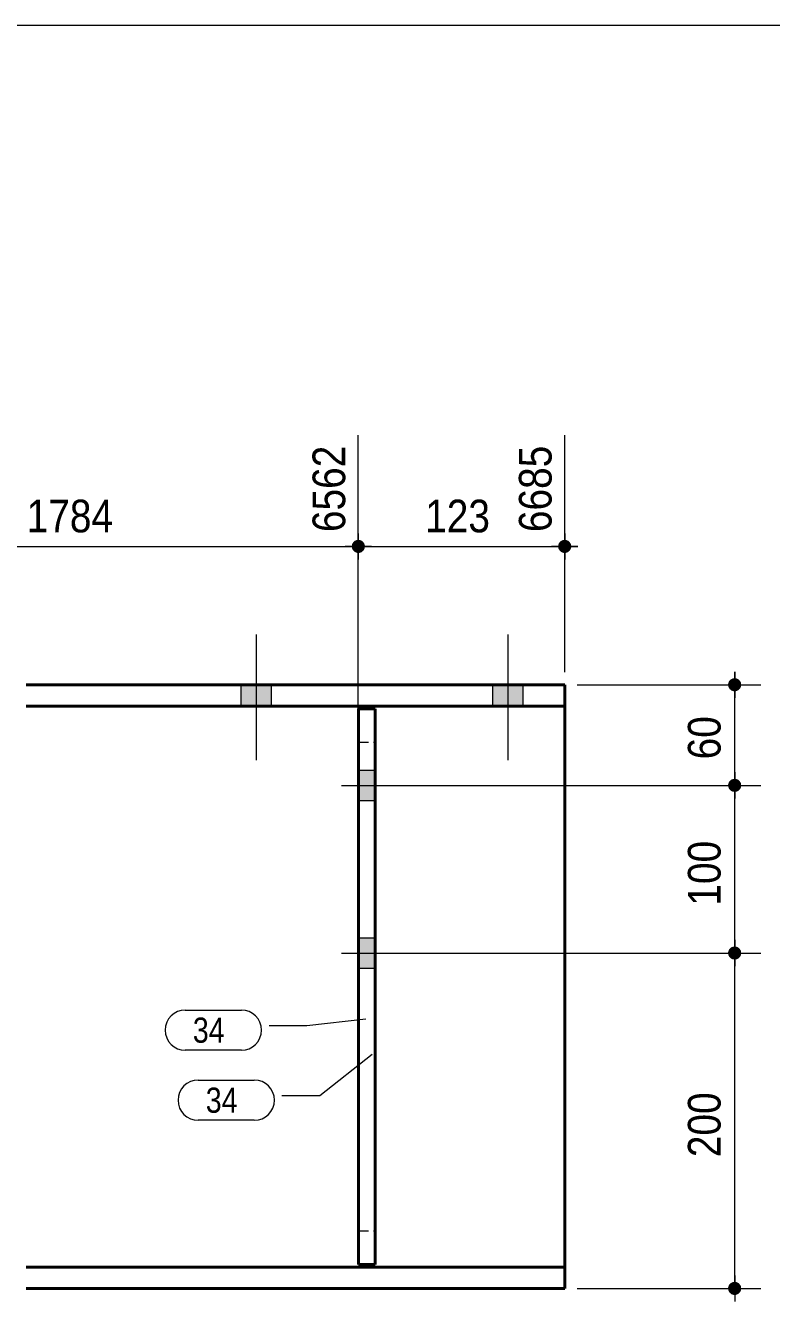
# Model space of a CAD drawing. Header units: millimetres. Extents: x 2 to 410, y 5 to 282.
# Drawn here: x 282.5 to 341.8, y 180.5 to 282 of the extents above; entities that cross this region are included whole.
import ezdxf

# ---------------------------------------------------------------- set-up
doc = ezdxf.new("R2010")
doc.units = ezdxf.units.MM
doc.linetypes.add('CACHE2', pattern=[1.190625, 0.79375, -0.396875])
doc.linetypes.add('INTERROMPUX2', pattern=[9.525, 6.35, -3.175])
for name, color, linetype, lineweight in [('Boulon', 7, 'Continuous', 0), ('Cache', 7, 'Continuous', 0), ('Cotation', 7, 'Continuous', 0), ('Feuille dessin', 5, 'Continuous', 0), ('Piece', 2, 'Continuous', 0), ('Repère pièce', 3, 'Continuous', 0)]:
    doc.layers.add(name, color=color, linetype=linetype, lineweight=lineweight)
doc.styles.add('ARIAL', font='ARIAL.TTF')
doc.styles.add('COMIC_SANS_MS', font='COMIC.TTF')

# ---------------------------------------------------------------- blocks, each defined once
blk = doc.blocks.new('*A6')
at = {"layer": 'Boulon'}
for points in [[(302.02, 229.58), (302.02, 227.89), (299.62, 227.89), (299.62, 229.58)], [(302.02, 229.58), (302.02, 227.89), (299.62, 227.89), (299.62, 229.58)], [(322.02, 229.58), (322.02, 227.89), (319.62, 227.89), (319.62, 229.58)], [(322.02, 229.58), (322.02, 227.89), (319.62, 227.89), (319.62, 229.58)]]:
    blk.add_hatch(color=256, dxfattribs=at).paths.add_polyline_path(points, flags=17)
at = {"layer": 'Boulon', "linetype": 'Continuous', "lineweight": 0}
for p, q in [((300.82, 233.58), (300.82, 223.58)), ((300.82, 233.58), (300.82, 223.58)), ((320.82, 233.58), (320.82, 223.58)), ((320.82, 233.58), (320.82, 223.58)), ((299.62, 229.58), (299.62, 227.89)), ((299.62, 229.58), (299.62, 227.89)), ((302.02, 229.58), (302.02, 227.89)), ((302.02, 229.58), (302.02, 227.89)), ((319.62, 229.58), (319.62, 227.89)), ((319.62, 229.58), (319.62, 227.89)), ((322.02, 229.58), (322.02, 227.89)), ((322.02, 229.58), (322.02, 227.89))]:
    blk.add_line(p, q, dxfattribs=at)
blk = doc.blocks.new('*A11')
at = {"layer": 'Boulon'}
for points in [[(308.95, 222.78), (310.29, 222.78), (310.29, 220.38), (308.95, 220.38)], [(308.95, 209.45), (310.29, 209.45), (310.29, 207.05), (308.95, 207.05)]]:
    blk.add_hatch(color=256, dxfattribs=at).paths.add_polyline_path(points, flags=17)
at = {"layer": 'Boulon', "linetype": 'Continuous', "lineweight": 0}
for p, q in [((308.95, 222.78), (310.29, 222.78)), ((307.62, 221.58), (314.95, 221.58)), ((308.95, 220.38), (310.29, 220.38)), ((308.95, 209.45), (310.29, 209.45)), ((307.62, 208.25), (314.95, 208.25)), ((308.95, 207.05), (310.29, 207.05))]:
    blk.add_line(p, q, dxfattribs=at)
blk = doc.blocks.new('*A12')
at = {"layer": 'Boulon', "linetype": 'INTERROMPUX2', "lineweight": 0}
for p, q in [((308.952468, 222.783173), (310.285802, 222.783173)), ((307.618956, 221.583173), (314.952289, 221.583173)), ((308.95211, 220.383173), (310.285443, 220.383173)), ((308.952468, 209.44984), (310.285802, 209.44984)), ((307.618956, 208.24984), (314.952289, 208.24984)), ((308.95211, 207.04984), (310.285443, 207.04984))]:
    blk.add_line(p, q, dxfattribs=at)
blk = doc.blocks.new('*A13')
at = {"layer": 'Piece', "color": 2, "linetype": 'Continuous', "lineweight": 40}
for p, q in [((325.351292, 229.583173), (282.552567, 229.583173)), ((325.351292, 181.583173), (325.351292, 229.583173)), ((325.351292, 227.88984), (282.552567, 227.88984)), ((325.351292, 183.276506), (282.552567, 183.276506)), ((325.351292, 181.583173), (282.552567, 181.583173))]:
    blk.add_line(p, q, dxfattribs=at)
blk = doc.blocks.new('*A16')
at = {"layer": 'Cache', "color": 7, "linetype": 'CACHE2', "lineweight": 20}
for p, q in [((308.952289, 225.00984), (310.285622, 225.00984)), ((308.952289, 186.156507), (310.285622, 186.156507))]:
    blk.add_line(p, q, dxfattribs=at)
at = {"layer": 'Piece', "color": 2, "linetype": 'Continuous', "lineweight": 40}
for p, q in [((310.285622, 227.676506), (308.952289, 227.676506)), ((308.952289, 227.676506), (308.952289, 183.489841)), ((310.285622, 227.676506), (310.285622, 183.489841)), ((310.285622, 183.489841), (308.952289, 183.489841))]:
    blk.add_line(p, q, dxfattribs=at)
blk = doc.blocks.new('*A17')
at = {"layer": 'Cache', "color": 7, "linetype": 'CACHE2', "lineweight": 20}
for p, q in [((310.285622, 227.676506), (308.952289, 227.676506)), ((308.952289, 227.676506), (308.952289, 183.489841)), ((310.285622, 183.489841), (310.285622, 227.676506)), ((308.952289, 225.00984), (310.285622, 225.00984)), ((308.952289, 186.156507), (310.285622, 186.156507)), ((308.952289, 183.489841), (310.285622, 183.489841))]:
    blk.add_line(p, q, dxfattribs=at)
blk = doc.blocks.new('*A39')
at = {"layer": 'Feuille dessin', "linetype": 'Continuous', "lineweight": 0}
blk.add_line((405, 282), (5, 282), dxfattribs=at)
blk = doc.blocks.new('*A52')
at = {"layer": 'Cotation'}
for points in [[(263.91, 240.06), (263.89, 240.07), (263.86, 240.07), (263.84, 240.07), (263.81, 240.08), (263.79, 240.09), (263.76, 240.09), (263.74, 240.1), (263.72, 240.11), (263.69, 240.12), (263.67, 240.14), (263.65, 240.15), (263.63, 240.17), (263.61, 240.18), (263.59, 240.2), (263.57, 240.22), (263.55, 240.23), (263.54, 240.25), (263.52, 240.27), (263.51, 240.29), (263.49, 240.32), (263.48, 240.34), (263.47, 240.36), (263.46, 240.38), (263.45, 240.41), (263.44, 240.43), (263.43, 240.46), (263.43, 240.48), (263.42, 240.51), (263.42, 240.53), (263.42, 240.56), (263.42, 240.58), (263.42, 240.61), (263.42, 240.63), (263.42, 240.66), (263.43, 240.68), (263.43, 240.71), (263.44, 240.73), (263.45, 240.76), (263.46, 240.78), (263.47, 240.81), (263.48, 240.83), (263.49, 240.85), (263.51, 240.87), (263.52, 240.89), (263.54, 240.91), (263.55, 240.93), (263.57, 240.95), (263.59, 240.97), (263.61, 240.99), (263.63, 241), (263.65, 241.02), (263.67, 241.03), (263.69, 241.04), (263.72, 241.05), (263.74, 241.06), (263.76, 241.07), (263.79, 241.08), (263.81, 241.09), (263.84, 241.09), (263.86, 241.1), (263.89, 241.1), (263.91, 241.1), (263.94, 241.1), (263.96, 241.1), (263.99, 241.1), (264.01, 241.1), (264.04, 241.09), (264.06, 241.09), (264.09, 241.08), (264.11, 241.07), (264.14, 241.06), (264.16, 241.05), (264.18, 241.04), (264.21, 241.03), (264.23, 241.02), (264.25, 241), (264.27, 240.99), (264.29, 240.97), (264.31, 240.95), (264.32, 240.93), (264.34, 240.91), (264.36, 240.89), (264.37, 240.87), (264.38, 240.85), (264.4, 240.83), (264.41, 240.81), (264.42, 240.78), (264.43, 240.76), (264.44, 240.73), (264.44, 240.71), (264.45, 240.68), (264.45, 240.66), (264.46, 240.63), (264.46, 240.61), (264.46, 240.58), (264.46, 240.56), (264.46, 240.53), (264.45, 240.51), (264.45, 240.48), (264.44, 240.46), (264.44, 240.43), (264.43, 240.41), (264.42, 240.38), (264.41, 240.36), (264.4, 240.34), (264.38, 240.32), (264.37, 240.29), (264.36, 240.27), (264.34, 240.25), (264.32, 240.23), (264.31, 240.22), (264.29, 240.2), (264.27, 240.18), (264.25, 240.17), (264.23, 240.15), (264.21, 240.14), (264.18, 240.12), (264.16, 240.11), (264.14, 240.1), (264.11, 240.09), (264.09, 240.09), (264.06, 240.08), (264.04, 240.07), (264.01, 240.07), (263.99, 240.07), (263.96, 240.06), (263.94, 240.06)], [(308.93, 240.06), (308.9, 240.07), (308.88, 240.07), (308.85, 240.07), (308.83, 240.08), (308.8, 240.09), (308.78, 240.09), (308.75, 240.1), (308.73, 240.11), (308.71, 240.12), (308.68, 240.14), (308.66, 240.15), (308.64, 240.17), (308.62, 240.18), (308.6, 240.2), (308.58, 240.22), (308.57, 240.23), (308.55, 240.25), (308.53, 240.27), (308.52, 240.29), (308.51, 240.32), (308.49, 240.34), (308.48, 240.36), (308.47, 240.38), (308.46, 240.41), (308.45, 240.43), (308.45, 240.46), (308.44, 240.48), (308.44, 240.51), (308.43, 240.53), (308.43, 240.56), (308.43, 240.58), (308.43, 240.61), (308.43, 240.63), (308.44, 240.66), (308.44, 240.68), (308.45, 240.71), (308.45, 240.73), (308.46, 240.76), (308.47, 240.78), (308.48, 240.81), (308.49, 240.83), (308.51, 240.85), (308.52, 240.87), (308.53, 240.89), (308.55, 240.91), (308.57, 240.93), (308.58, 240.95), (308.6, 240.97), (308.62, 240.99), (308.64, 241), (308.66, 241.02), (308.68, 241.03), (308.71, 241.04), (308.73, 241.05), (308.75, 241.06), (308.78, 241.07), (308.8, 241.08), (308.83, 241.09), (308.85, 241.09), (308.88, 241.1), (308.9, 241.1), (308.93, 241.1), (308.95, 241.1), (308.98, 241.1), (309, 241.1), (309.03, 241.1), (309.05, 241.09), (309.08, 241.09), (309.1, 241.08), (309.13, 241.07), (309.15, 241.06), (309.17, 241.05), (309.2, 241.04), (309.22, 241.03), (309.24, 241.02), (309.26, 241), (309.28, 240.99), (309.3, 240.97), (309.32, 240.95), (309.34, 240.93), (309.35, 240.91), (309.37, 240.89), (309.38, 240.87), (309.4, 240.85), (309.41, 240.83), (309.42, 240.81), (309.43, 240.78), (309.44, 240.76), (309.45, 240.73), (309.46, 240.71), (309.46, 240.68), (309.47, 240.66), (309.47, 240.63), (309.47, 240.61), (309.47, 240.58), (309.47, 240.56), (309.47, 240.53), (309.47, 240.51), (309.46, 240.48), (309.46, 240.46), (309.45, 240.43), (309.44, 240.41), (309.43, 240.38), (309.42, 240.36), (309.41, 240.34), (309.4, 240.32), (309.38, 240.29), (309.37, 240.27), (309.35, 240.25), (309.34, 240.23), (309.32, 240.22), (309.3, 240.2), (309.28, 240.18), (309.26, 240.17), (309.24, 240.15), (309.22, 240.14), (309.2, 240.12), (309.17, 240.11), (309.15, 240.1), (309.13, 240.09), (309.1, 240.09), (309.08, 240.08), (309.05, 240.07), (309.03, 240.07), (309, 240.07), (308.98, 240.06), (308.95, 240.06)]]:
    blk.add_hatch(color=256, dxfattribs=at).paths.add_polyline_path(points, flags=17)
at = {"layer": 'Cotation', "linetype": 'Continuous', "lineweight": 0}
for p, q in [((263.94, 224.98), (263.94, 253.08)), ((308.95, 224.98), (308.95, 249.44)), ((263.94, 241.62), (263.94, 239.54)), ((308.95, 241.62), (308.95, 239.54)), ((264.98, 240.58), (262.9, 240.58)), ((263.94, 240.58), (262.9, 240.58)), ((263.94, 240.58), (308.95, 240.58)), ((309.99, 240.58), (307.91, 240.58)), ((308.95, 240.58), (309.99, 240.58))]:
    blk.add_line(p, q, dxfattribs=at)
at = {"layer": 'Cotation'}
for p in [(263.94, 240.58), (308.95, 240.58)]:
    blk.add_point(p, dxfattribs=at)
at = {"layer": 'Cotation', "style": 'ARIAL', "width": 0.85}
blk.add_text('6562', height=2.6, rotation=90.0002, dxfattribs=at).set_placement((307.91, 241.72))
blk.add_text('1784', height=2.6, dxfattribs=at).set_placement((282.59, 241.7))
blk = doc.blocks.new('*A53')
at = {"layer": 'Cotation'}
for points in [[(308.93, 240.06), (308.9, 240.07), (308.88, 240.07), (308.85, 240.07), (308.83, 240.08), (308.8, 240.09), (308.78, 240.09), (308.75, 240.1), (308.73, 240.11), (308.71, 240.12), (308.68, 240.14), (308.66, 240.15), (308.64, 240.17), (308.62, 240.18), (308.6, 240.2), (308.58, 240.22), (308.57, 240.23), (308.55, 240.25), (308.53, 240.27), (308.52, 240.29), (308.51, 240.32), (308.49, 240.34), (308.48, 240.36), (308.47, 240.38), (308.46, 240.41), (308.45, 240.43), (308.45, 240.46), (308.44, 240.48), (308.44, 240.51), (308.43, 240.53), (308.43, 240.56), (308.43, 240.58), (308.43, 240.61), (308.43, 240.63), (308.44, 240.66), (308.44, 240.68), (308.45, 240.71), (308.45, 240.73), (308.46, 240.76), (308.47, 240.78), (308.48, 240.81), (308.49, 240.83), (308.51, 240.85), (308.52, 240.87), (308.53, 240.89), (308.55, 240.91), (308.57, 240.93), (308.58, 240.95), (308.6, 240.97), (308.62, 240.99), (308.64, 241), (308.66, 241.02), (308.68, 241.03), (308.71, 241.04), (308.73, 241.05), (308.75, 241.06), (308.78, 241.07), (308.8, 241.08), (308.83, 241.09), (308.85, 241.09), (308.88, 241.1), (308.9, 241.1), (308.93, 241.1), (308.95, 241.1), (308.98, 241.1), (309, 241.1), (309.03, 241.1), (309.05, 241.09), (309.08, 241.09), (309.1, 241.08), (309.13, 241.07), (309.15, 241.06), (309.17, 241.05), (309.2, 241.04), (309.22, 241.03), (309.24, 241.02), (309.26, 241), (309.28, 240.99), (309.3, 240.97), (309.32, 240.95), (309.34, 240.93), (309.35, 240.91), (309.37, 240.89), (309.38, 240.87), (309.4, 240.85), (309.41, 240.83), (309.42, 240.81), (309.43, 240.78), (309.44, 240.76), (309.45, 240.73), (309.46, 240.71), (309.46, 240.68), (309.47, 240.66), (309.47, 240.63), (309.47, 240.61), (309.47, 240.58), (309.47, 240.56), (309.47, 240.53), (309.47, 240.51), (309.46, 240.48), (309.46, 240.46), (309.45, 240.43), (309.44, 240.41), (309.43, 240.38), (309.42, 240.36), (309.41, 240.34), (309.4, 240.32), (309.38, 240.29), (309.37, 240.27), (309.35, 240.25), (309.34, 240.23), (309.32, 240.22), (309.3, 240.2), (309.28, 240.18), (309.26, 240.17), (309.24, 240.15), (309.22, 240.14), (309.2, 240.12), (309.17, 240.11), (309.15, 240.1), (309.13, 240.09), (309.1, 240.09), (309.08, 240.08), (309.05, 240.07), (309.03, 240.07), (309, 240.07), (308.98, 240.06), (308.95, 240.06)], [(325.33, 240.06), (325.3, 240.07), (325.27, 240.07), (325.25, 240.07), (325.22, 240.08), (325.2, 240.09), (325.18, 240.09), (325.15, 240.1), (325.13, 240.11), (325.11, 240.12), (325.08, 240.14), (325.06, 240.15), (325.04, 240.17), (325.02, 240.18), (325, 240.2), (324.98, 240.22), (324.97, 240.23), (324.95, 240.25), (324.93, 240.27), (324.92, 240.29), (324.91, 240.32), (324.89, 240.34), (324.88, 240.36), (324.87, 240.38), (324.86, 240.41), (324.85, 240.43), (324.85, 240.46), (324.84, 240.48), (324.84, 240.51), (324.83, 240.53), (324.83, 240.56), (324.83, 240.58), (324.83, 240.61), (324.83, 240.63), (324.84, 240.66), (324.84, 240.68), (324.85, 240.71), (324.85, 240.73), (324.86, 240.76), (324.87, 240.78), (324.88, 240.81), (324.89, 240.83), (324.91, 240.85), (324.92, 240.87), (324.93, 240.89), (324.95, 240.91), (324.97, 240.93), (324.98, 240.95), (325, 240.97), (325.02, 240.99), (325.04, 241), (325.06, 241.02), (325.08, 241.03), (325.11, 241.04), (325.13, 241.05), (325.15, 241.06), (325.18, 241.07), (325.2, 241.08), (325.22, 241.09), (325.25, 241.09), (325.27, 241.1), (325.3, 241.1), (325.33, 241.1), (325.35, 241.1), (325.38, 241.1), (325.4, 241.1), (325.43, 241.1), (325.45, 241.09), (325.48, 241.09), (325.5, 241.08), (325.53, 241.07), (325.55, 241.06), (325.57, 241.05), (325.6, 241.04), (325.62, 241.03), (325.64, 241.02), (325.66, 241), (325.68, 240.99), (325.7, 240.97), (325.72, 240.95), (325.74, 240.93), (325.75, 240.91), (325.77, 240.89), (325.78, 240.87), (325.8, 240.85), (325.81, 240.83), (325.82, 240.81), (325.83, 240.78), (325.84, 240.76), (325.85, 240.73), (325.86, 240.71), (325.86, 240.68), (325.87, 240.66), (325.87, 240.63), (325.87, 240.61), (325.87, 240.58), (325.87, 240.56), (325.87, 240.53), (325.87, 240.51), (325.86, 240.48), (325.86, 240.46), (325.85, 240.43), (325.84, 240.41), (325.83, 240.38), (325.82, 240.36), (325.81, 240.34), (325.8, 240.32), (325.78, 240.29), (325.77, 240.27), (325.75, 240.25), (325.74, 240.23), (325.72, 240.22), (325.7, 240.2), (325.68, 240.18), (325.66, 240.17), (325.64, 240.15), (325.62, 240.14), (325.6, 240.12), (325.57, 240.11), (325.55, 240.1), (325.53, 240.09), (325.5, 240.09), (325.48, 240.08), (325.45, 240.07), (325.43, 240.07), (325.4, 240.07), (325.38, 240.06), (325.35, 240.06)]]:
    blk.add_hatch(color=256, dxfattribs=at).paths.add_polyline_path(points, flags=17)
at = {"layer": 'Cotation', "linetype": 'Continuous', "lineweight": 0}
for p, q in [((308.95, 224.98), (308.95, 249.44)), ((325.35, 230.58), (325.35, 249.44)), ((308.95, 241.62), (308.95, 239.54)), ((325.35, 241.62), (325.35, 239.54)), ((309.99, 240.58), (307.91, 240.58)), ((308.95, 240.58), (307.91, 240.58)), ((308.95, 240.58), (325.35, 240.58)), ((326.39, 240.58), (324.31, 240.58)), ((325.35, 240.58), (326.39, 240.58))]:
    blk.add_line(p, q, dxfattribs=at)
at = {"layer": 'Cotation'}
for p in [(308.95, 240.58), (325.35, 240.58)]:
    blk.add_point(p, dxfattribs=at)
at = {"layer": 'Cotation', "style": 'ARIAL', "width": 0.85}
blk.add_text('6685', height=2.6, rotation=90.0002, dxfattribs=at).set_placement((324.31, 241.72))
blk.add_text('123', height=2.6, dxfattribs=at).set_placement((314.26, 241.7))
blk = doc.blocks.new('*A59')
at = {"layer": 'Cotation'}
for points in [[(338.83, 207.73), (338.81, 207.73), (338.78, 207.74), (338.76, 207.74), (338.73, 207.75), (338.71, 207.75), (338.68, 207.76), (338.66, 207.77), (338.63, 207.78), (338.61, 207.79), (338.59, 207.8), (338.57, 207.82), (338.55, 207.83), (338.53, 207.85), (338.51, 207.86), (338.49, 207.88), (338.47, 207.9), (338.46, 207.92), (338.44, 207.94), (338.42, 207.96), (338.41, 207.98), (338.4, 208), (338.39, 208.03), (338.38, 208.05), (338.37, 208.07), (338.36, 208.1), (338.35, 208.12), (338.35, 208.15), (338.34, 208.17), (338.34, 208.2), (338.34, 208.22), (338.34, 208.25), (338.34, 208.28), (338.34, 208.3), (338.34, 208.33), (338.35, 208.35), (338.35, 208.38), (338.36, 208.4), (338.37, 208.43), (338.38, 208.45), (338.39, 208.47), (338.4, 208.49), (338.41, 208.52), (338.42, 208.54), (338.44, 208.56), (338.46, 208.58), (338.47, 208.6), (338.49, 208.62), (338.51, 208.64), (338.53, 208.65), (338.55, 208.67), (338.57, 208.68), (338.59, 208.7), (338.61, 208.71), (338.63, 208.72), (338.66, 208.73), (338.68, 208.74), (338.71, 208.75), (338.73, 208.75), (338.76, 208.76), (338.78, 208.76), (338.81, 208.77), (338.83, 208.77), (338.86, 208.77), (338.88, 208.77), (338.91, 208.77), (338.93, 208.76), (338.96, 208.76), (338.98, 208.75), (339.01, 208.75), (339.03, 208.74), (339.06, 208.73), (339.08, 208.72), (339.1, 208.71), (339.12, 208.7), (339.15, 208.68), (339.17, 208.67), (339.19, 208.65), (339.21, 208.64), (339.22, 208.62), (339.24, 208.6), (339.26, 208.58), (339.27, 208.56), (339.29, 208.54), (339.3, 208.52), (339.32, 208.49), (339.33, 208.47), (339.34, 208.45), (339.35, 208.43), (339.35, 208.4), (339.36, 208.38), (339.37, 208.35), (339.37, 208.33), (339.37, 208.3), (339.38, 208.28), (339.38, 208.25), (339.38, 208.22), (339.37, 208.2), (339.37, 208.17), (339.37, 208.15), (339.36, 208.12), (339.35, 208.1), (339.35, 208.07), (339.34, 208.05), (339.33, 208.03), (339.32, 208), (339.3, 207.98), (339.29, 207.96), (339.27, 207.94), (339.26, 207.92), (339.24, 207.9), (339.22, 207.88), (339.21, 207.86), (339.19, 207.85), (339.17, 207.83), (339.15, 207.82), (339.12, 207.8), (339.1, 207.79), (339.08, 207.78), (339.06, 207.77), (339.03, 207.76), (339.01, 207.75), (338.98, 207.75), (338.96, 207.74), (338.93, 207.74), (338.91, 207.73), (338.88, 207.73), (338.86, 207.73)], [(338.83, 181.06), (338.81, 181.07), (338.78, 181.07), (338.76, 181.07), (338.73, 181.08), (338.71, 181.09), (338.68, 181.09), (338.66, 181.1), (338.63, 181.11), (338.61, 181.12), (338.59, 181.14), (338.57, 181.15), (338.55, 181.17), (338.53, 181.18), (338.51, 181.2), (338.49, 181.22), (338.47, 181.23), (338.46, 181.25), (338.44, 181.27), (338.42, 181.29), (338.41, 181.32), (338.4, 181.34), (338.39, 181.36), (338.38, 181.38), (338.37, 181.41), (338.36, 181.43), (338.35, 181.46), (338.35, 181.48), (338.34, 181.51), (338.34, 181.53), (338.34, 181.56), (338.34, 181.58), (338.34, 181.61), (338.34, 181.63), (338.34, 181.66), (338.35, 181.68), (338.35, 181.71), (338.36, 181.73), (338.37, 181.76), (338.38, 181.78), (338.39, 181.81), (338.4, 181.83), (338.41, 181.85), (338.42, 181.87), (338.44, 181.89), (338.46, 181.91), (338.47, 181.93), (338.49, 181.95), (338.51, 181.97), (338.53, 181.99), (338.55, 182), (338.57, 182.02), (338.59, 182.03), (338.61, 182.04), (338.63, 182.05), (338.66, 182.06), (338.68, 182.07), (338.71, 182.08), (338.73, 182.09), (338.76, 182.09), (338.78, 182.1), (338.81, 182.1), (338.83, 182.1), (338.86, 182.1), (338.88, 182.1), (338.91, 182.1), (338.93, 182.1), (338.96, 182.09), (338.98, 182.09), (339.01, 182.08), (339.03, 182.07), (339.06, 182.06), (339.08, 182.05), (339.1, 182.04), (339.12, 182.03), (339.15, 182.02), (339.17, 182), (339.19, 181.99), (339.21, 181.97), (339.22, 181.95), (339.24, 181.93), (339.26, 181.91), (339.27, 181.89), (339.29, 181.87), (339.3, 181.85), (339.32, 181.83), (339.33, 181.81), (339.34, 181.78), (339.35, 181.76), (339.35, 181.73), (339.36, 181.71), (339.37, 181.68), (339.37, 181.66), (339.37, 181.63), (339.38, 181.61), (339.38, 181.58), (339.38, 181.56), (339.37, 181.53), (339.37, 181.51), (339.37, 181.48), (339.36, 181.46), (339.35, 181.43), (339.35, 181.41), (339.34, 181.38), (339.33, 181.36), (339.32, 181.34), (339.3, 181.32), (339.29, 181.29), (339.27, 181.27), (339.26, 181.25), (339.24, 181.23), (339.22, 181.22), (339.21, 181.2), (339.19, 181.18), (339.17, 181.17), (339.15, 181.15), (339.12, 181.14), (339.1, 181.12), (339.08, 181.11), (339.06, 181.1), (339.03, 181.09), (339.01, 181.09), (338.98, 181.08), (338.96, 181.07), (338.93, 181.07), (338.91, 181.07), (338.88, 181.06), (338.86, 181.06)]]:
    blk.add_hatch(color=256, dxfattribs=at).paths.add_polyline_path(points, flags=17)
at = {"layer": 'Cotation', "linetype": 'Continuous', "lineweight": 0}
for p, q in [((338.86, 209.29), (338.86, 207.21)), ((338.86, 208.25), (338.86, 209.29)), ((314.08, 208.25), (340.94, 208.25)), ((337.82, 208.25), (339.9, 208.25)), ((338.86, 181.58), (338.86, 208.25)), ((338.86, 182.62), (338.86, 180.54)), ((326.35, 181.58), (340.94, 181.58)), ((337.82, 181.58), (339.9, 181.58)), ((338.86, 181.58), (338.86, 180.54))]:
    blk.add_line(p, q, dxfattribs=at)
at = {"layer": 'Cotation'}
for p in [(338.86, 208.25), (338.86, 181.58)]:
    blk.add_point(p, dxfattribs=at)
at = {"layer": 'Cotation', "style": 'ARIAL', "width": 0.85}
blk.add_text('200', height=2.6, rotation=90.0002, dxfattribs=at).set_placement((337.74, 192.02))
blk = doc.blocks.new('*A60')
at = {"layer": 'Cotation'}
for points in [[(338.83, 221.06), (338.81, 221.07), (338.78, 221.07), (338.76, 221.07), (338.73, 221.08), (338.71, 221.09), (338.68, 221.09), (338.66, 221.1), (338.63, 221.11), (338.61, 221.12), (338.59, 221.14), (338.57, 221.15), (338.55, 221.17), (338.53, 221.18), (338.51, 221.2), (338.49, 221.22), (338.47, 221.23), (338.46, 221.25), (338.44, 221.27), (338.42, 221.29), (338.41, 221.32), (338.4, 221.34), (338.39, 221.36), (338.38, 221.38), (338.37, 221.41), (338.36, 221.43), (338.35, 221.46), (338.35, 221.48), (338.34, 221.51), (338.34, 221.53), (338.34, 221.56), (338.34, 221.58), (338.34, 221.61), (338.34, 221.63), (338.34, 221.66), (338.35, 221.68), (338.35, 221.71), (338.36, 221.73), (338.37, 221.76), (338.38, 221.78), (338.39, 221.81), (338.4, 221.83), (338.41, 221.85), (338.42, 221.87), (338.44, 221.89), (338.46, 221.91), (338.47, 221.93), (338.49, 221.95), (338.51, 221.97), (338.53, 221.99), (338.55, 222), (338.57, 222.02), (338.59, 222.03), (338.61, 222.04), (338.63, 222.05), (338.66, 222.06), (338.68, 222.07), (338.71, 222.08), (338.73, 222.09), (338.76, 222.09), (338.78, 222.1), (338.81, 222.1), (338.83, 222.1), (338.86, 222.1), (338.88, 222.1), (338.91, 222.1), (338.93, 222.1), (338.96, 222.09), (338.98, 222.09), (339.01, 222.08), (339.03, 222.07), (339.06, 222.06), (339.08, 222.05), (339.1, 222.04), (339.12, 222.03), (339.15, 222.02), (339.17, 222), (339.19, 221.99), (339.21, 221.97), (339.22, 221.95), (339.24, 221.93), (339.26, 221.91), (339.27, 221.89), (339.29, 221.87), (339.3, 221.85), (339.32, 221.83), (339.33, 221.81), (339.34, 221.78), (339.35, 221.76), (339.35, 221.73), (339.36, 221.71), (339.37, 221.68), (339.37, 221.66), (339.37, 221.63), (339.38, 221.61), (339.38, 221.58), (339.38, 221.56), (339.37, 221.53), (339.37, 221.51), (339.37, 221.48), (339.36, 221.46), (339.35, 221.43), (339.35, 221.41), (339.34, 221.38), (339.33, 221.36), (339.32, 221.34), (339.3, 221.32), (339.29, 221.29), (339.27, 221.27), (339.26, 221.25), (339.24, 221.23), (339.22, 221.22), (339.21, 221.2), (339.19, 221.18), (339.17, 221.17), (339.15, 221.15), (339.12, 221.14), (339.1, 221.12), (339.08, 221.11), (339.06, 221.1), (339.03, 221.09), (339.01, 221.09), (338.98, 221.08), (338.96, 221.07), (338.93, 221.07), (338.91, 221.07), (338.88, 221.06), (338.86, 221.06)], [(338.83, 207.73), (338.81, 207.73), (338.78, 207.74), (338.76, 207.74), (338.73, 207.75), (338.71, 207.75), (338.68, 207.76), (338.66, 207.77), (338.63, 207.78), (338.61, 207.79), (338.59, 207.8), (338.57, 207.82), (338.55, 207.83), (338.53, 207.85), (338.51, 207.86), (338.49, 207.88), (338.47, 207.9), (338.46, 207.92), (338.44, 207.94), (338.42, 207.96), (338.41, 207.98), (338.4, 208), (338.39, 208.03), (338.38, 208.05), (338.37, 208.07), (338.36, 208.1), (338.35, 208.12), (338.35, 208.15), (338.34, 208.17), (338.34, 208.2), (338.34, 208.22), (338.34, 208.25), (338.34, 208.28), (338.34, 208.3), (338.34, 208.33), (338.35, 208.35), (338.35, 208.38), (338.36, 208.4), (338.37, 208.43), (338.38, 208.45), (338.39, 208.47), (338.4, 208.49), (338.41, 208.52), (338.42, 208.54), (338.44, 208.56), (338.46, 208.58), (338.47, 208.6), (338.49, 208.62), (338.51, 208.64), (338.53, 208.65), (338.55, 208.67), (338.57, 208.68), (338.59, 208.7), (338.61, 208.71), (338.63, 208.72), (338.66, 208.73), (338.68, 208.74), (338.71, 208.75), (338.73, 208.75), (338.76, 208.76), (338.78, 208.76), (338.81, 208.77), (338.83, 208.77), (338.86, 208.77), (338.88, 208.77), (338.91, 208.77), (338.93, 208.76), (338.96, 208.76), (338.98, 208.75), (339.01, 208.75), (339.03, 208.74), (339.06, 208.73), (339.08, 208.72), (339.1, 208.71), (339.12, 208.7), (339.15, 208.68), (339.17, 208.67), (339.19, 208.65), (339.21, 208.64), (339.22, 208.62), (339.24, 208.6), (339.26, 208.58), (339.27, 208.56), (339.29, 208.54), (339.3, 208.52), (339.32, 208.49), (339.33, 208.47), (339.34, 208.45), (339.35, 208.43), (339.35, 208.4), (339.36, 208.38), (339.37, 208.35), (339.37, 208.33), (339.37, 208.3), (339.38, 208.28), (339.38, 208.25), (339.38, 208.22), (339.37, 208.2), (339.37, 208.17), (339.37, 208.15), (339.36, 208.12), (339.35, 208.1), (339.35, 208.07), (339.34, 208.05), (339.33, 208.03), (339.32, 208), (339.3, 207.98), (339.29, 207.96), (339.27, 207.94), (339.26, 207.92), (339.24, 207.9), (339.22, 207.88), (339.21, 207.86), (339.19, 207.85), (339.17, 207.83), (339.15, 207.82), (339.12, 207.8), (339.1, 207.79), (339.08, 207.78), (339.06, 207.77), (339.03, 207.76), (339.01, 207.75), (338.98, 207.75), (338.96, 207.74), (338.93, 207.74), (338.91, 207.73), (338.88, 207.73), (338.86, 207.73)]]:
    blk.add_hatch(color=256, dxfattribs=at).paths.add_polyline_path(points, flags=17)
at = {"layer": 'Cotation', "linetype": 'Continuous', "lineweight": 0}
for p, q in [((338.86, 222.62), (338.86, 220.54)), ((338.86, 221.58), (338.86, 222.62)), ((314.08, 221.58), (340.94, 221.58)), ((337.82, 221.58), (339.9, 221.58)), ((338.86, 208.25), (338.86, 221.58)), ((338.86, 209.29), (338.86, 207.21)), ((314.08, 208.25), (340.94, 208.25)), ((337.82, 208.25), (339.9, 208.25)), ((338.86, 208.25), (338.86, 207.21))]:
    blk.add_line(p, q, dxfattribs=at)
at = {"layer": 'Cotation'}
for p in [(338.86, 221.58), (338.86, 208.25)]:
    blk.add_point(p, dxfattribs=at)
at = {"layer": 'Cotation', "style": 'ARIAL', "width": 0.85}
blk.add_text('100', height=2.6, rotation=90.0002, dxfattribs=at).set_placement((337.74, 212.02))
blk = doc.blocks.new('*A61')
at = {"layer": 'Cotation'}
for points in [[(338.83, 229.06), (338.81, 229.07), (338.78, 229.07), (338.76, 229.07), (338.73, 229.08), (338.71, 229.09), (338.68, 229.09), (338.66, 229.1), (338.63, 229.11), (338.61, 229.12), (338.59, 229.14), (338.57, 229.15), (338.55, 229.17), (338.53, 229.18), (338.51, 229.2), (338.49, 229.22), (338.47, 229.23), (338.46, 229.25), (338.44, 229.27), (338.42, 229.29), (338.41, 229.32), (338.4, 229.34), (338.39, 229.36), (338.38, 229.38), (338.37, 229.41), (338.36, 229.43), (338.35, 229.46), (338.35, 229.48), (338.34, 229.51), (338.34, 229.53), (338.34, 229.56), (338.34, 229.58), (338.34, 229.61), (338.34, 229.63), (338.34, 229.66), (338.35, 229.68), (338.35, 229.71), (338.36, 229.73), (338.37, 229.76), (338.38, 229.78), (338.39, 229.81), (338.4, 229.83), (338.41, 229.85), (338.42, 229.87), (338.44, 229.89), (338.46, 229.91), (338.47, 229.93), (338.49, 229.95), (338.51, 229.97), (338.53, 229.99), (338.55, 230), (338.57, 230.02), (338.59, 230.03), (338.61, 230.04), (338.63, 230.05), (338.66, 230.06), (338.68, 230.07), (338.71, 230.08), (338.73, 230.09), (338.76, 230.09), (338.78, 230.1), (338.81, 230.1), (338.83, 230.1), (338.86, 230.1), (338.88, 230.1), (338.91, 230.1), (338.93, 230.1), (338.96, 230.09), (338.98, 230.09), (339.01, 230.08), (339.03, 230.07), (339.06, 230.06), (339.08, 230.05), (339.1, 230.04), (339.12, 230.03), (339.15, 230.02), (339.17, 230), (339.19, 229.99), (339.21, 229.97), (339.22, 229.95), (339.24, 229.93), (339.26, 229.91), (339.27, 229.89), (339.29, 229.87), (339.3, 229.85), (339.32, 229.83), (339.33, 229.81), (339.34, 229.78), (339.35, 229.76), (339.35, 229.73), (339.36, 229.71), (339.37, 229.68), (339.37, 229.66), (339.37, 229.63), (339.38, 229.61), (339.38, 229.58), (339.38, 229.56), (339.37, 229.53), (339.37, 229.51), (339.37, 229.48), (339.36, 229.46), (339.35, 229.43), (339.35, 229.41), (339.34, 229.38), (339.33, 229.36), (339.32, 229.34), (339.3, 229.32), (339.29, 229.29), (339.27, 229.27), (339.26, 229.25), (339.24, 229.23), (339.22, 229.22), (339.21, 229.2), (339.19, 229.18), (339.17, 229.17), (339.15, 229.15), (339.12, 229.14), (339.1, 229.12), (339.08, 229.11), (339.06, 229.1), (339.03, 229.09), (339.01, 229.09), (338.98, 229.08), (338.96, 229.07), (338.93, 229.07), (338.91, 229.07), (338.88, 229.06), (338.86, 229.06)], [(338.83, 221.06), (338.81, 221.07), (338.78, 221.07), (338.76, 221.07), (338.73, 221.08), (338.71, 221.09), (338.68, 221.09), (338.66, 221.1), (338.63, 221.11), (338.61, 221.12), (338.59, 221.14), (338.57, 221.15), (338.55, 221.17), (338.53, 221.18), (338.51, 221.2), (338.49, 221.22), (338.47, 221.23), (338.46, 221.25), (338.44, 221.27), (338.42, 221.29), (338.41, 221.32), (338.4, 221.34), (338.39, 221.36), (338.38, 221.38), (338.37, 221.41), (338.36, 221.43), (338.35, 221.46), (338.35, 221.48), (338.34, 221.51), (338.34, 221.53), (338.34, 221.56), (338.34, 221.58), (338.34, 221.61), (338.34, 221.63), (338.34, 221.66), (338.35, 221.68), (338.35, 221.71), (338.36, 221.73), (338.37, 221.76), (338.38, 221.78), (338.39, 221.81), (338.4, 221.83), (338.41, 221.85), (338.42, 221.87), (338.44, 221.89), (338.46, 221.91), (338.47, 221.93), (338.49, 221.95), (338.51, 221.97), (338.53, 221.99), (338.55, 222), (338.57, 222.02), (338.59, 222.03), (338.61, 222.04), (338.63, 222.05), (338.66, 222.06), (338.68, 222.07), (338.71, 222.08), (338.73, 222.09), (338.76, 222.09), (338.78, 222.1), (338.81, 222.1), (338.83, 222.1), (338.86, 222.1), (338.88, 222.1), (338.91, 222.1), (338.93, 222.1), (338.96, 222.09), (338.98, 222.09), (339.01, 222.08), (339.03, 222.07), (339.06, 222.06), (339.08, 222.05), (339.1, 222.04), (339.12, 222.03), (339.15, 222.02), (339.17, 222), (339.19, 221.99), (339.21, 221.97), (339.22, 221.95), (339.24, 221.93), (339.26, 221.91), (339.27, 221.89), (339.29, 221.87), (339.3, 221.85), (339.32, 221.83), (339.33, 221.81), (339.34, 221.78), (339.35, 221.76), (339.35, 221.73), (339.36, 221.71), (339.37, 221.68), (339.37, 221.66), (339.37, 221.63), (339.38, 221.61), (339.38, 221.58), (339.38, 221.56), (339.37, 221.53), (339.37, 221.51), (339.37, 221.48), (339.36, 221.46), (339.35, 221.43), (339.35, 221.41), (339.34, 221.38), (339.33, 221.36), (339.32, 221.34), (339.3, 221.32), (339.29, 221.29), (339.27, 221.27), (339.26, 221.25), (339.24, 221.23), (339.22, 221.22), (339.21, 221.2), (339.19, 221.18), (339.17, 221.17), (339.15, 221.15), (339.12, 221.14), (339.1, 221.12), (339.08, 221.11), (339.06, 221.1), (339.03, 221.09), (339.01, 221.09), (338.98, 221.08), (338.96, 221.07), (338.93, 221.07), (338.91, 221.07), (338.88, 221.06), (338.86, 221.06)]]:
    blk.add_hatch(color=256, dxfattribs=at).paths.add_polyline_path(points, flags=17)
at = {"layer": 'Cotation', "linetype": 'Continuous', "lineweight": 0}
for p, q in [((338.86, 230.62), (338.86, 228.54)), ((338.86, 229.58), (338.86, 230.62)), ((326.35, 229.58), (340.94, 229.58)), ((337.82, 229.58), (339.9, 229.58)), ((338.86, 221.58), (338.86, 229.58)), ((338.86, 222.62), (338.86, 220.54)), ((314.08, 221.58), (340.94, 221.58)), ((337.82, 221.58), (339.9, 221.58)), ((338.86, 221.58), (338.86, 220.54))]:
    blk.add_line(p, q, dxfattribs=at)
at = {"layer": 'Cotation'}
for p in [(338.86, 229.58), (338.86, 221.58)]:
    blk.add_point(p, dxfattribs=at)
at = {"layer": 'Cotation', "style": 'ARIAL', "width": 0.85}
blk.add_text('60', height=2.6, rotation=90.0002, dxfattribs=at).set_placement((337.74, 223.65))
blk = doc.blocks.new('*A65')
at = {"layer": 'Repère pièce', "linetype": 'Continuous', "lineweight": 0}
for p, q in [((295.198061, 203.71832), (299.65392, 203.71832)), ((299.65392, 200.51832), (295.198061, 200.51832))]:
    blk.add_line(p, q, dxfattribs=at)
at = {"layer": 'Repère pièce', "linetype": 'INTERROMPUX2', "lineweight": 0}
for p, q in [((309.536397, 202.991694), (304.85392, 202.46832)), ((304.85392, 202.46832), (301.85392, 202.46832))]:
    blk.add_line(p, q, dxfattribs=at)
at = {"layer": 'Repère pièce', "linetype": 'Continuous', "lineweight": 0}
for centre, start, end in [((295.198061, 202.11832), 90, 270), ((299.65392, 202.11832), 270, 90)]:
    blk.add_arc(centre, 1.6, start, end, dxfattribs=at)
at = {"layer": 'Repère pièce', "style": 'COMIC_SANS_MS', "width": 0.85}
blk.add_text('34', height=2, dxfattribs=at).set_placement((295.798061, 201.11832))
blk = doc.blocks.new('*A66')
at = {"layer": 'Repère pièce', "linetype": 'Continuous', "lineweight": 0}
for p, q in [((310.062986, 200.184724), (305.881194, 196.898638)), ((296.225334, 198.148638), (300.681194, 198.148638)), ((305.881194, 196.898638), (302.881194, 196.898638)), ((300.681194, 194.948638), (296.225334, 194.948638))]:
    blk.add_line(p, q, dxfattribs=at)
for centre, start, end in [((296.225334, 196.548638), 90, 270), ((300.681194, 196.548638), 270, 90)]:
    blk.add_arc(centre, 1.6, start, end, dxfattribs=at)
at = {"layer": 'Repère pièce', "style": 'COMIC_SANS_MS', "width": 0.85}
blk.add_text('34', height=2, dxfattribs=at).set_placement((296.825334, 195.548638))

msp = doc.modelspace()

# ---------------------------------------------------------------- block references
at = {"lineweight": 0}
for name in ['*A39', '*A52', '*A53', '*A6', '*A61', '*A13', '*A16', '*A17', '*A11', '*A12', '*A60', '*A59', '*A65', '*A66']:
    msp.add_blockref(name, (0, 0), dxfattribs=at)

doc.saveas('drawing.dxf')
